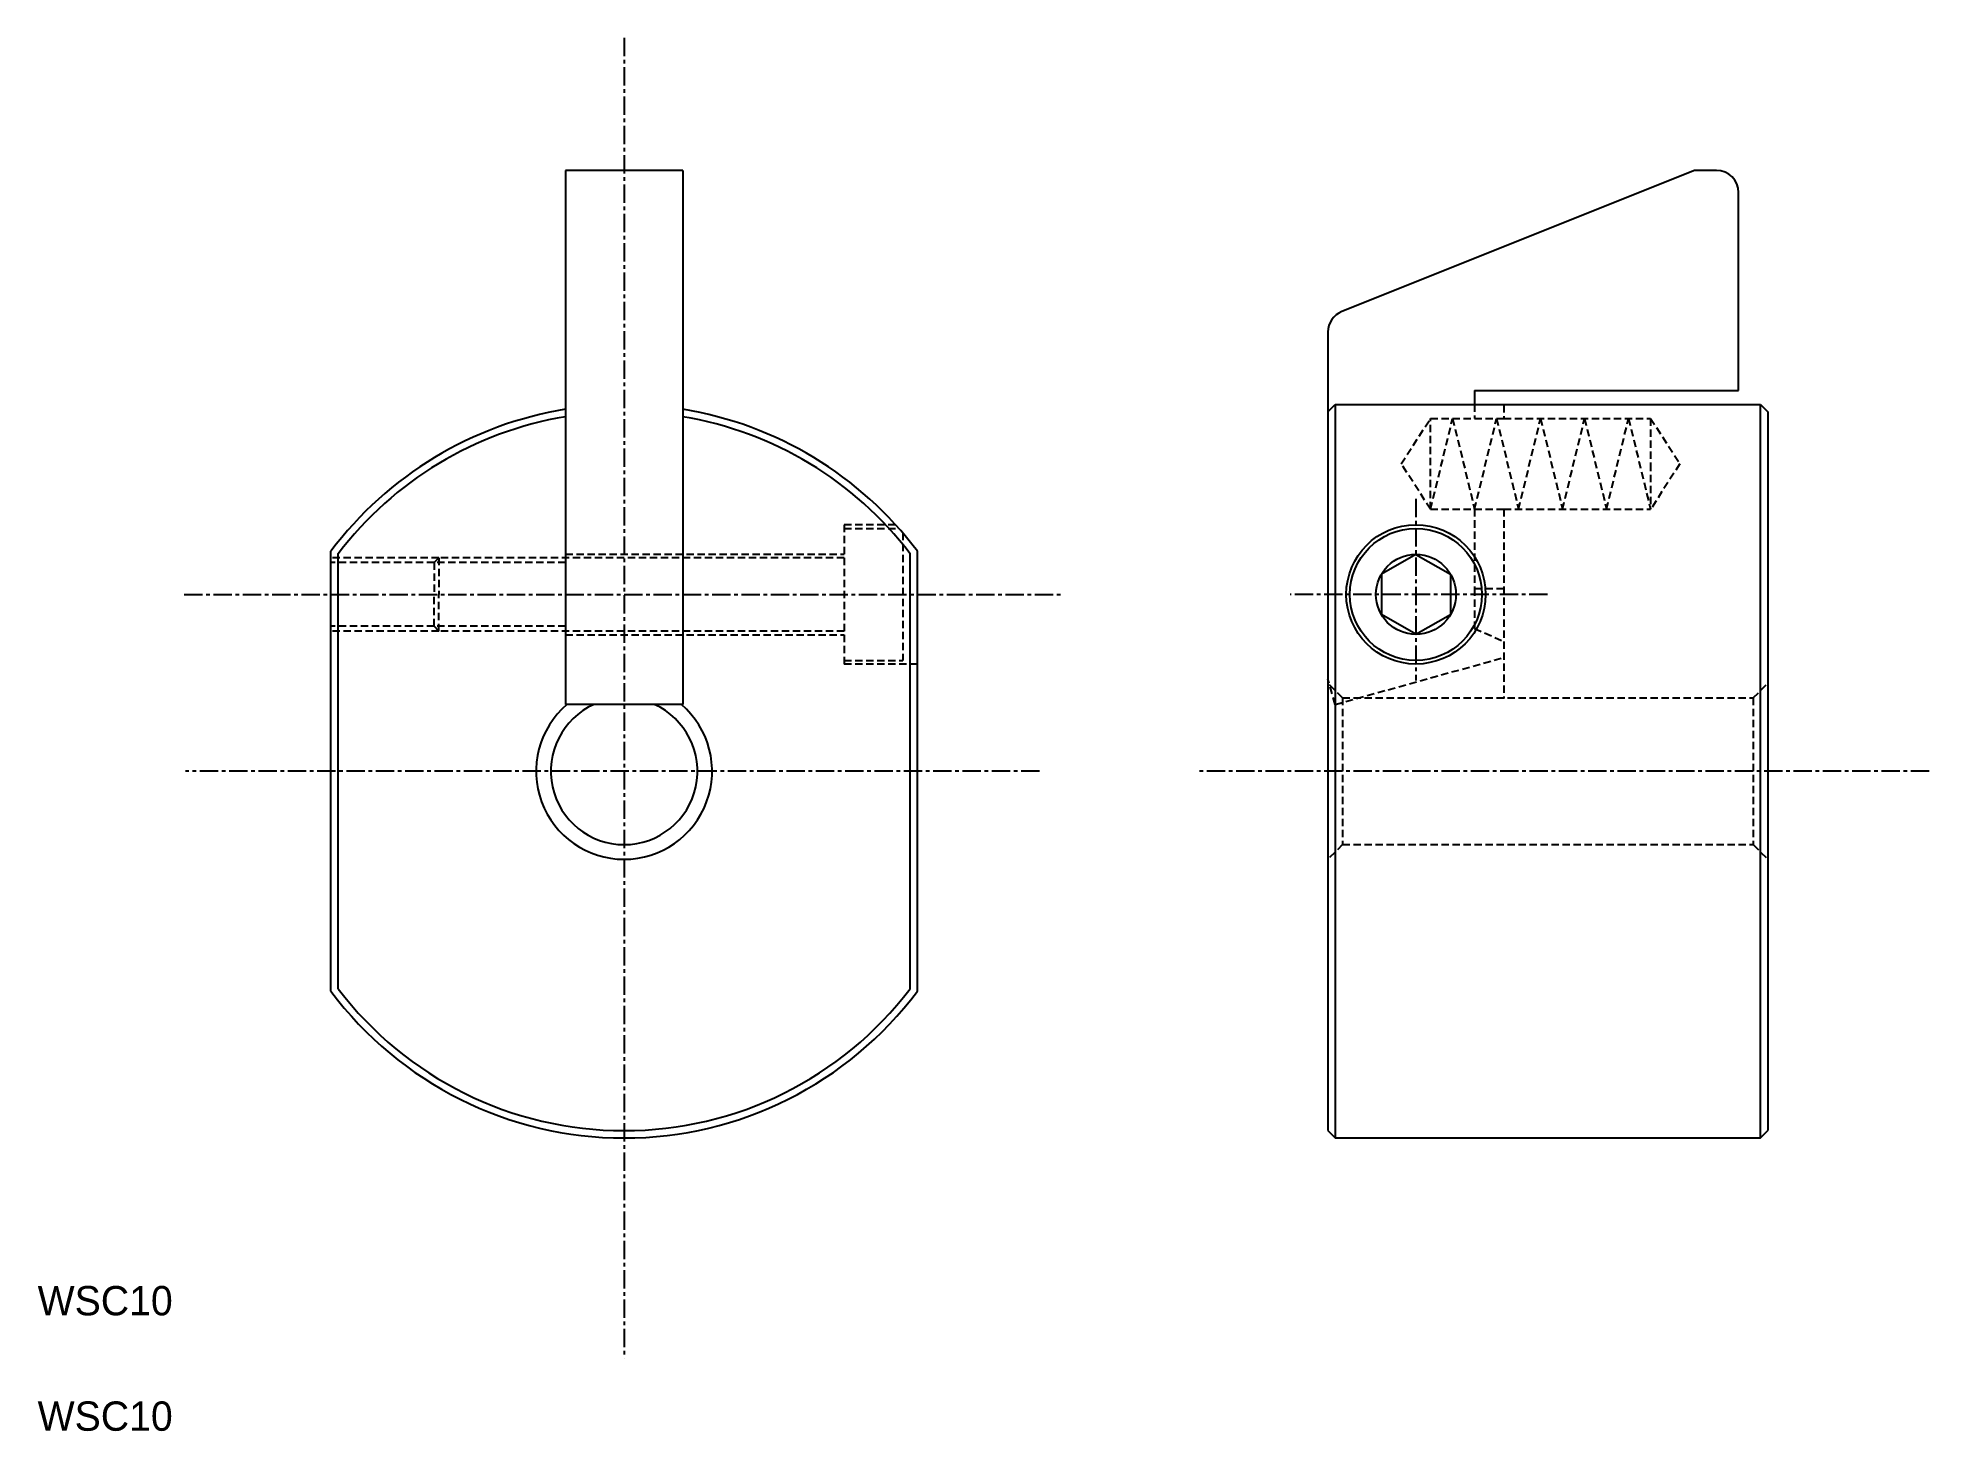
# Model space of a CAD drawing. Extents: x 62 to 191, y 61 to 156.
import ezdxf

# ---------------------------------------------------------------- set-up
doc = ezdxf.new("R2010")
doc.units = 0
doc.linetypes.add('CENTER', pattern=[2, 1.25, -0.25, 0.25, -0.25])
doc.linetypes.add('DASHED', pattern=[0.75, 0.5, -0.25])
doc.layers.get('0').update_dxf_attribs({"linetype": 'CONTINUOUS'})
doc.layers.add('CENTER', color=1, linetype='CENTER')

msp = doc.modelspace()

# ---------------------------------------------------------------- linework, layer by layer
at = {"color": 7, "linetype": 'CONTINUOUS'}
for p, q in [((105.7, 147.42), (97.7, 147.42)), ((97.7, 147.42), (97.7, 111.02)), ((105.7, 147.42), (105.7, 111.02)), ((174.7, 147.42), (150.64, 137.8)), ((176.2, 147.42), (174.7, 147.42)), ((177.7, 132.42), (177.7, 145.92)), ((149.7, 136.41), (149.7, 130.96)), ((159.7, 132.42), (177.7, 132.42)), ((159.7, 132.42), (159.7, 131.46)), ((149.7, 130.96), (150.2, 131.46)), ((149.7, 130.96), (149.7, 81.96)), ((150.2, 131.46), (159.7, 131.46)), ((150.2, 131.46), (150.2, 81.46)), ((159.7, 131.46), (179.2, 131.46)), ((179.2, 131.46), (179.7, 130.96)), ((179.2, 81.46), (179.2, 131.46)), ((179.7, 130.96), (179.7, 81.96)), ((81.7, 91.46), (81.7, 121.46)), ((82.2, 91.63), (82.2, 121.3)), ((121.2, 91.63), (121.2, 121.3)), ((121.7, 91.46), (121.7, 121.46)), ((155.7, 121.25), (153.34, 119.89)), ((155.7, 121.25), (158.06, 119.89)), ((153.34, 119.89), (153.34, 117.16)), ((158.06, 119.89), (158.06, 117.16)), ((155.7, 115.8), (153.34, 117.16)), ((155.7, 115.8), (158.06, 117.16)), ((105.7, 111.02), (97.7, 111.02)), ((149.7, 81.96), (150.2, 81.46)), ((150.2, 81.46), (179.2, 81.46)), ((179.2, 81.46), (179.7, 81.96))]:
    msp.add_line(p, q, dxfattribs=at)
at = {"color": 3, "linetype": 'DASHED'}
for p, q in [((154.7, 127.42), (156.7, 130.52)), ((156.7, 124.32), (158.2, 130.52)), ((156.7, 124.32), (156.7, 130.52)), ((156.7, 130.52), (159.7, 130.52)), ((158.2, 130.52), (159.7, 124.32)), ((159.7, 131.46), (159.7, 130.52)), ((159.7, 124.32), (161.2, 130.52)), ((159.7, 130.52), (161.7, 130.52)), ((161.2, 130.52), (162.7, 124.32)), ((161.7, 131.42), (161.7, 130.52)), ((161.7, 130.52), (171.7, 130.52)), ((162.7, 124.32), (164.2, 130.52)), ((164.2, 130.52), (165.7, 124.32)), ((165.7, 124.32), (167.2, 130.52)), ((167.2, 130.52), (168.7, 124.32)), ((168.7, 124.32), (170.2, 130.52)), ((170.2, 130.52), (171.7, 124.32)), ((171.7, 130.52), (173.7, 127.42)), ((171.7, 130.52), (171.7, 127.42)), ((156.7, 124.32), (154.7, 127.42)), ((173.7, 127.42), (171.7, 124.32)), ((171.7, 127.42), (171.7, 124.32)), ((156.7, 124.32), (159.7, 124.32)), ((159.7, 124.32), (159.7, 118.92)), ((159.7, 124.32), (161.7, 124.32)), ((161.7, 124.32), (171.7, 124.32)), ((161.7, 124.32), (161.7, 111.42)), ((116.7, 123.27), (116.7, 113.77)), ((120.21, 123.27), (116.7, 123.27)), ((116.7, 123.02), (120.43, 123.02)), ((120.7, 122.71), (120.7, 114.02)), ((97.7, 121.27), (116.7, 121.27)), ((89.06, 121.02), (81.7, 121.02)), ((88.74, 120.69), (81.7, 120.69)), ((89.06, 121.02), (88.74, 120.69)), ((97.7, 120.69), (88.74, 120.69)), ((88.74, 120.69), (88.74, 118.52)), ((116.7, 121.02), (89.06, 121.02)), ((89.06, 121.02), (89.06, 118.52)), ((159.7, 118.92), (159.7, 116.2)), ((159.7, 118.92), (161.7, 118.92)), ((88.74, 116.35), (88.74, 118.52)), ((89.06, 116.02), (89.06, 118.52)), ((88.74, 116.35), (81.7, 116.35)), ((97.7, 116.35), (88.74, 116.35)), ((89.06, 116.02), (88.74, 116.35)), ((159.7, 116.2), (161.7, 115.31)), ((89.06, 116.02), (81.7, 116.02)), ((116.7, 116.02), (89.06, 116.02)), ((97.7, 115.77), (116.7, 115.77)), ((116.7, 114.02), (120.7, 114.02)), ((121.7, 113.77), (116.7, 113.77)), ((150.2, 111.02), (161.7, 114.22)), ((150.2, 111.02), (149.7, 112.75)), ((150.7, 111.46), (149.7, 112.46)), ((178.7, 111.46), (179.7, 112.46)), ((150.7, 111.46), (178.7, 111.46)), ((150.7, 111.46), (150.7, 101.46)), ((178.7, 111.46), (178.7, 101.46)), ((150.7, 101.46), (149.7, 100.46)), ((150.7, 101.46), (178.7, 101.46)), ((178.7, 101.46), (179.7, 100.46))]:
    msp.add_line(p, q, dxfattribs=at)
at = {"color": 7, "linetype": 'CONTINUOUS'}
for radius in [4.75, 4.5, 2.73]:
    msp.add_circle((155.7, 118.52), radius, dxfattribs=at)
for centre, radius, start, end in [((176.2, 145.92), 1.5, 0, 90), ((151.2, 136.41), 1.5, 111.8014, 180), ((101.7, 106.46), 25, 99.2069, 143.1301), ((101.7, 106.46), 24.5, 99.3965, 142.7421), ((101.7, 106.46), 25, 36.8699, 80.7931), ((101.7, 106.46), 24.5, 37.2579, 80.6035), ((101.7, 106.46), 6, 130.5604, 49.4396), ((101.7, 106.46), 5, 114.2635, 65.7365), ((101.7, 106.46), 24.5, 217.2579, 322.7421), ((101.7, 106.46), 25, 216.8699, 323.1301)]:
    msp.add_arc(centre, radius, start, end, dxfattribs=at)
at = {"layer": 'CENTER', "color": 1, "linetype": 'CENTER'}
for p, q in [((101.7, 156.46), (101.7, 66.46)), ((155.7, 125.03), (155.7, 112.64)), ((71.7, 118.52), (131.7, 118.52)), ((164.68, 118.52), (147.12, 118.52)), ((130.02, 106.46), (71.78, 106.46)), ((190.7, 106.46), (140.93, 106.46))]:
    msp.add_line(p, q, dxfattribs=at)

# ---------------------------------------------------------------- texts
at = {"color": 7, "linetype": 'CONTINUOUS'}
for p in [(61.7, 69.37), (61.7, 61.5)]:
    msp.add_text('WSC10', height=2, dxfattribs=at).set_placement(p)

doc.saveas('drawing.dxf')
